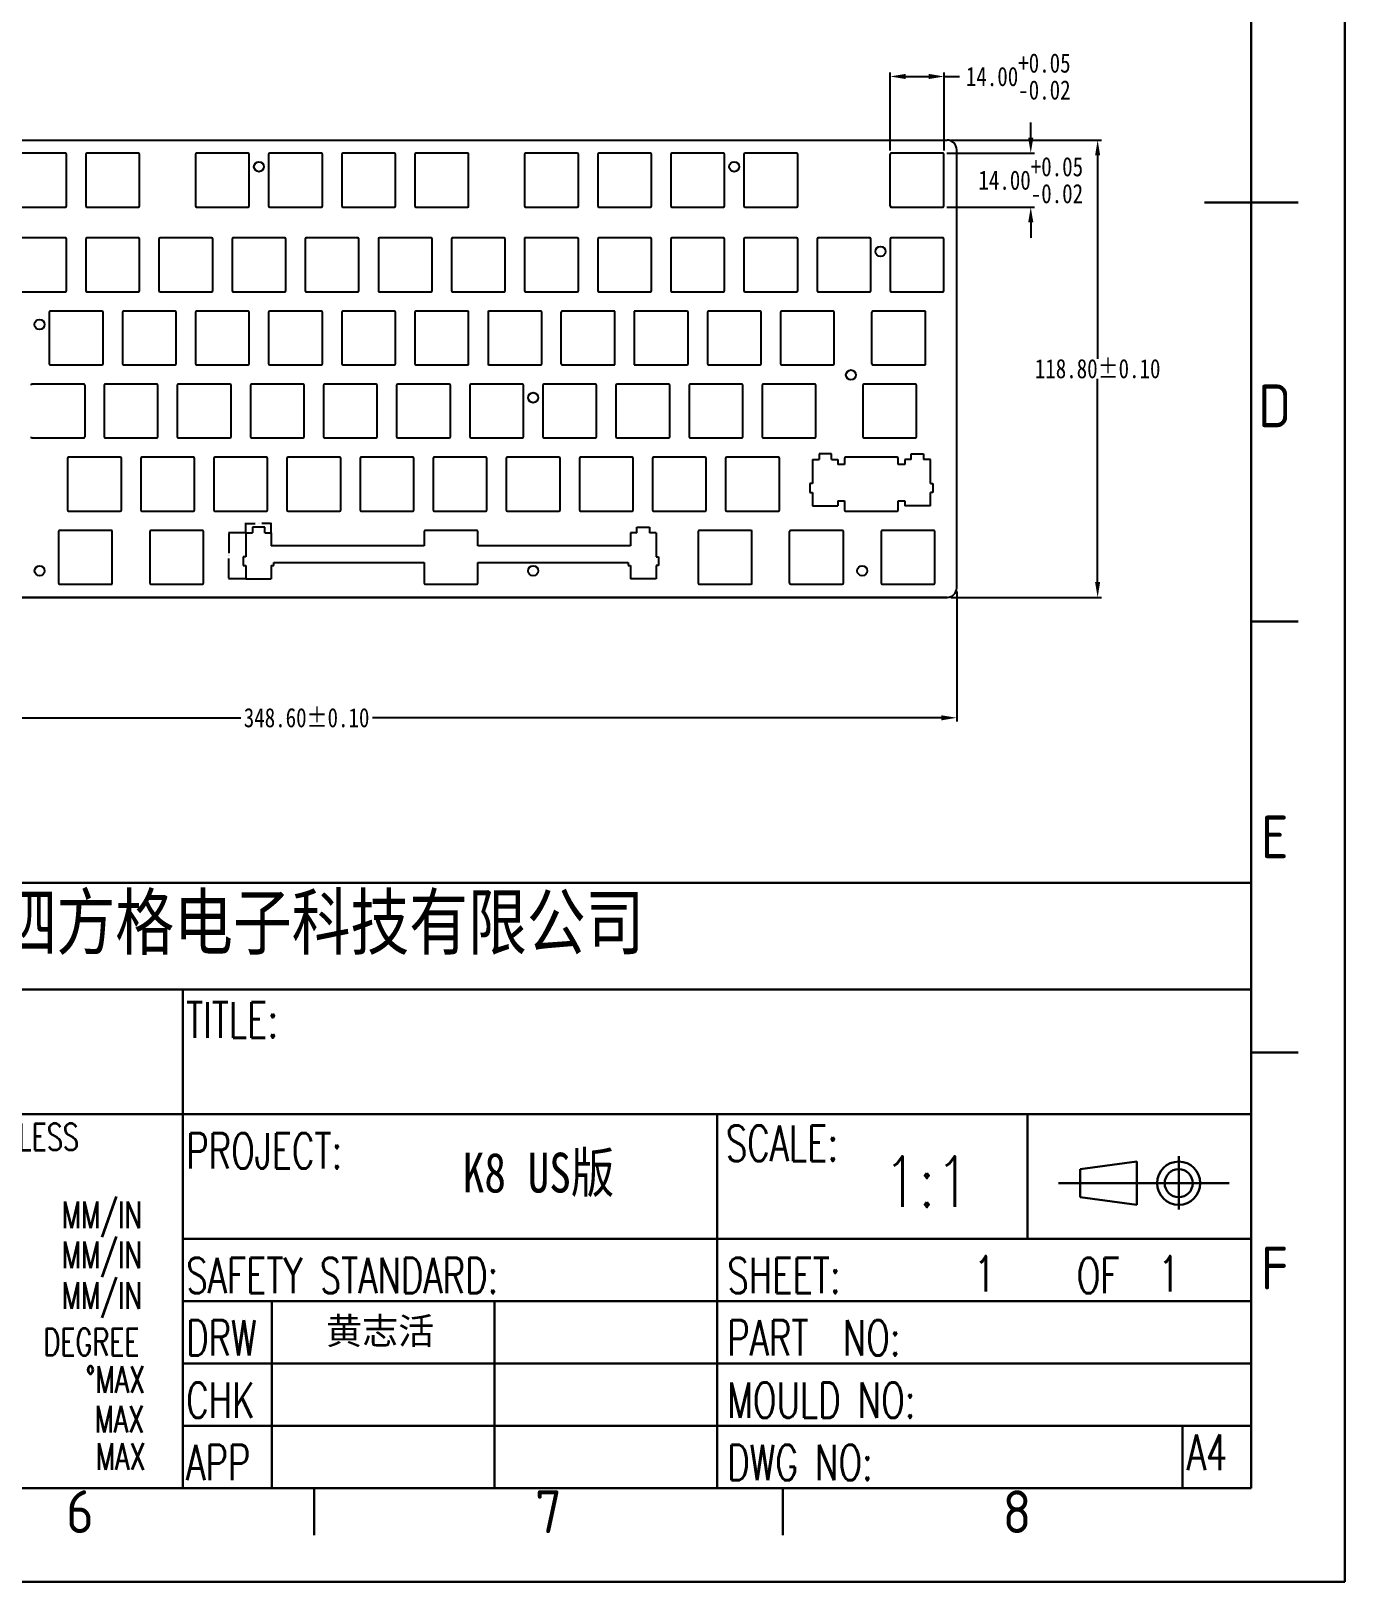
# Model space of a CAD drawing. Header units: millimetres. Extents: x 1786 to 2809, y 1192 to 1909.
# Drawn here: x 2467.4 to 2808.8, y 1192.3 to 1595.2 of the extents above; entities that cross this region are included whole.
import ezdxf
from ezdxf.enums import TextEntityAlignment as Align

# ---------------------------------------------------------------- set-up
doc = ezdxf.new("R2010")
doc.units = ezdxf.units.MM
doc.header["$LTSCALE"] = 32.67
doc.header["$PDMODE"] = 3
doc.header["$PDSIZE"] = 0.3125
doc.layers.get('0').update_dxf_attribs({"linetype": 'CONTINUOUS'})
doc.layers.get('Defpoints').update_dxf_attribs({"linetype": 'CONTINUOUS'})
doc.layers.add('00_4_2_DXF_CONTINUOUS_LINE', color=7, linetype='CONTINUOUS')
doc.layers.add('图层1', color=7, linetype='CONTINUOUS')
doc.layers.add('图框层', color=7, linetype='CONTINUOUS', lineweight=35)
doc.styles.add('ISO Proportional', font='isocp.shx')
doc.styles.add('ROMANS', font='romans.shx', dxfattribs={"bigfont": 'gbcbig.shx'})
doc.styles.get("Standard").update_dxf_attribs({"font": 'txt', "width": 0.8})
doc.dimstyles.get("Standard").update_dxf_attribs({"dimtxt": 0.15625, "dimasz": 0.1875, "dimexe": 0.125, "dimexo": 0.0625, "dimtad": 0, "dimtih": 1, "dimtoh": 1, "dimdsep": 46, "dimtxsty": 'Standard', "dimcen": 0.09, "dimazin": 2, "dimtp": 0.01, "dimtm": 0.01, "dimtfac": 1, "dimtofl": 0, "dimtmove": 0, "dimatfit": 3, "dimfxl": 1, "dimtolj": 1, "dimarcsym": 0})

# ---------------------------------------------------------------- blocks, each defined once
blk = doc.blocks.new('*D53')
at = {"layer": 'Defpoints', "color": 0, "transparency": 16777216}
for p in [(2704.62, 1583.4), (2690.62, 1563.18), (2704.62, 1563.18)]:
    blk.add_point(p, dxfattribs=at)
at = {"layer": '图层1', "color": 4, "lineweight": -2, "transparency": 16777216}
for p, q in [((2690.62, 1564.18), (2690.62, 1584.4)), ((2704.62, 1564.18), (2704.62, 1584.4)), ((2694.62, 1583.4), (2700.62, 1583.4)), ((2704.62, 1583.4), (2708.62, 1583.4))]:
    blk.add_line(p, q, dxfattribs=at)
at = {"layer": '图层1', "color": 4, "transparency": 16777216}
for points in [[(2694.62, 1584.07), (2694.62, 1582.73), (2690.62, 1583.4)], [(2700.62, 1584.07), (2700.62, 1582.73), (2704.62, 1583.4)]]:
    blk.add_solid(points, dxfattribs=at)
at = {"layer": '图层1', "color": 6, "transparency": 16777216, "insert": (2723.91, 1583.4), "char_height": 5, "attachment_point": 5}
blk.add_mtext('\\A1;14.00\\S+0.05^ -0.02;', dxfattribs=at)
blk = doc.blocks.new('*D54')
at = {"layer": 'Defpoints', "color": 0, "transparency": 16777216}
for p in [(2704.32, 1563.47), (2704.32, 1549.47), (2727.16, 1549.47)]:
    blk.add_point(p, dxfattribs=at)
at = {"layer": '图层1', "color": 4, "lineweight": -2, "transparency": 16777216}
for p, q in [((2727.16, 1567.47), (2727.16, 1571.47)), ((2705.32, 1563.47), (2728.16, 1563.47)), ((2705.32, 1549.47), (2728.16, 1549.47)), ((2727.16, 1545.47), (2727.16, 1541.47))]:
    blk.add_line(p, q, dxfattribs=at)
at = {"layer": '图层1', "color": 4, "transparency": 16777216}
for points in [[(2726.5, 1567.47), (2727.83, 1567.47), (2727.16, 1563.47)], [(2726.5, 1545.47), (2727.83, 1545.47), (2727.16, 1549.47)]]:
    blk.add_solid(points, dxfattribs=at)
at = {"layer": '图层1', "color": 6, "transparency": 16777216, "insert": (2727.16, 1556.47), "char_height": 5, "attachment_point": 5}
blk.add_mtext('\\A1;14.00\\S+0.05^ -0.02;', dxfattribs=at)
blk = doc.blocks.new('*D57')
at = {"layer": 'Defpoints', "color": 0, "transparency": 16777216}
for p in [(2359.31, 1451.76), (2707.91, 1450.56), (2707.91, 1416.78)]:
    blk.add_point(p, dxfattribs=at)
at = {"layer": '图层1', "color": 4, "lineweight": -2, "transparency": 16777216}
for p, q in [((2359.31, 1450.76), (2359.31, 1415.78)), ((2707.91, 1449.56), (2707.91, 1415.78)), ((2363.31, 1416.78), (2521.9, 1416.78)), ((2703.91, 1416.78), (2556.08, 1416.78))]:
    blk.add_line(p, q, dxfattribs=at)
at = {"layer": '图层1', "color": 4, "transparency": 16777216}
for points in [[(2363.31, 1417.44), (2363.31, 1416.11), (2359.31, 1416.78)], [(2703.91, 1417.44), (2703.91, 1416.11), (2707.91, 1416.78)]]:
    blk.add_solid(points, dxfattribs=at)
at = {"layer": '图层1', "color": 6, "transparency": 16777216, "insert": (2538.99, 1416.78), "char_height": 5, "attachment_point": 5}
blk.add_mtext('\\A1;348.60±0.10', dxfattribs=at)
blk = doc.blocks.new('*D58')
at = {"layer": 'Defpoints', "color": 0, "transparency": 16777216}
for p in [(2705.41, 1566.87), (2705.41, 1448.06), (2744.54, 1448.06)]:
    blk.add_point(p, dxfattribs=at)
at = {"layer": '图层1', "color": 4, "lineweight": -2, "transparency": 16777216}
for p, q in [((2706.41, 1566.87), (2745.54, 1566.87)), ((2744.54, 1562.87), (2744.54, 1510.05)), ((2744.54, 1452.06), (2744.54, 1504.87)), ((2706.41, 1448.06), (2745.54, 1448.06))]:
    blk.add_line(p, q, dxfattribs=at)
at = {"layer": '图层1', "color": 4, "transparency": 16777216}
for points in [[(2743.87, 1562.87), (2745.2, 1562.87), (2744.54, 1566.87)], [(2743.87, 1452.06), (2745.2, 1452.06), (2744.54, 1448.06)]]:
    blk.add_solid(points, dxfattribs=at)
at = {"layer": '图层1', "color": 6, "transparency": 16777216, "insert": (2744.54, 1507.46), "char_height": 5, "attachment_point": 5}
blk.add_mtext('\\A1;118.80±0.10', dxfattribs=at)
blk = doc.blocks.new('*D116')
at = {"color": 0, "lineweight": -2, "transparency": 16777216}
for p, q in [((2523.13, 1464.87), (2518.68, 1464.87)), ((2518.81, 1464.68), (2518.81, 1459.57)), ((2518.81, 1453.05), (2518.81, 1458.16)), ((2523.13, 1452.87), (2518.68, 1452.87))]:
    blk.add_line(p, q, dxfattribs=at)
at = {"color": 0, "transparency": 16777216}
for points in [[(2518.78, 1464.68), (2518.84, 1464.68), (2518.81, 1464.87)], [(2518.78, 1453.05), (2518.84, 1453.05), (2518.81, 1452.87)]]:
    blk.add_solid(points, dxfattribs=at)
at = {"layer": 'Defpoints', "color": 0, "transparency": 16777216}
for p in [(2523.19, 1464.87), (2518.81, 1452.87), (2523.19, 1452.87)]:
    blk.add_point(p, dxfattribs=at)
at = {"color": 0, "transparency": 16777216, "insert": (2518.81, 1458.87), "char_height": 0.1562, "attachment_point": 5}
blk.add_mtext('\\A1;12.0000', dxfattribs=at)
blk = doc.blocks.new('*D117')
at = {"color": 0, "lineweight": -2, "transparency": 16777216}
for p, q in [((2523.19, 1464.93), (2523.19, 1467.4)), ((2523.38, 1467.27), (2525.59, 1467.27)), ((2529.6, 1467.27), (2527.4, 1467.27)), ((2529.79, 1464.93), (2529.79, 1467.4))]:
    blk.add_line(p, q, dxfattribs=at)
at = {"color": 0, "transparency": 16777216}
for points in [[(2523.38, 1467.3), (2523.38, 1467.24), (2523.19, 1467.27)], [(2529.6, 1467.3), (2529.6, 1467.24), (2529.79, 1467.27)]]:
    blk.add_solid(points, dxfattribs=at)
at = {"layer": 'Defpoints', "color": 0, "transparency": 16777216}
for p in [(2523.19, 1467.27), (2523.19, 1464.87), (2529.79, 1464.87)]:
    blk.add_point(p, dxfattribs=at)
at = {"color": 0, "transparency": 16777216, "insert": (2526.49, 1467.27), "char_height": 0.156, "attachment_point": 5}
blk.add_mtext('\\A1;6.6000', dxfattribs=at)

msp = doc.modelspace()

# ---------------------------------------------------------------- linework, layer by layer
at = {"color": 7, "linetype": 'Continuous'}
for p, q in [((2361.81132, 1566.86508), (2705.41232, 1566.86508)), ((2704.32132, 1563.47008), (2690.91132, 1563.47008)), ((2707.91232, 1450.56473), (2707.91232, 1564.36508)), ((2476.32132, 1563.45508), (2462.91132, 1563.45508)), ((2476.60132, 1549.76508), (2476.60132, 1563.17508)), ((2481.63132, 1563.17508), (2481.63132, 1549.76508)), ((2495.32132, 1563.45508), (2481.91132, 1563.45508)), ((2495.60132, 1549.76508), (2495.60132, 1563.17508)), ((2510.13132, 1563.17508), (2510.13132, 1549.76508)), ((2523.82132, 1563.45508), (2510.41132, 1563.45508)), ((2524.10132, 1549.76508), (2524.10132, 1563.17508)), ((2529.13132, 1563.17508), (2529.13132, 1549.76508)), ((2542.82132, 1563.45508), (2529.41132, 1563.45508)), ((2543.10132, 1549.76508), (2543.10132, 1563.17508)), ((2548.13132, 1563.17508), (2548.13132, 1549.76508)), ((2561.82132, 1563.45508), (2548.41132, 1563.45508)), ((2562.10132, 1549.76508), (2562.10132, 1563.17508)), ((2567.13132, 1563.17508), (2567.13132, 1549.76508)), ((2580.82132, 1563.45508), (2567.41132, 1563.45508)), ((2581.10132, 1549.76508), (2581.10132, 1563.17508)), ((2595.63132, 1563.17508), (2595.63132, 1549.76508)), ((2609.32132, 1563.45508), (2595.91132, 1563.45508)), ((2609.60132, 1549.76508), (2609.60132, 1563.17508)), ((2614.63132, 1563.17508), (2614.63132, 1549.76508)), ((2628.32132, 1563.45508), (2614.91132, 1563.45508)), ((2628.60132, 1549.76508), (2628.60132, 1563.17508)), ((2633.63132, 1563.17508), (2633.63132, 1549.76508)), ((2647.32132, 1563.45508), (2633.91132, 1563.45508)), ((2647.60132, 1549.76508), (2647.60132, 1563.17508)), ((2652.63132, 1563.17508), (2652.63132, 1549.76508)), ((2666.32132, 1563.45508), (2652.91132, 1563.45508)), ((2666.60132, 1549.76508), (2666.60132, 1563.17508)), ((2690.61632, 1549.76508), (2690.61632, 1563.17508)), ((2690.63132, 1549.76508), (2690.63132, 1563.17508)), ((2704.32132, 1563.45508), (2690.91132, 1563.45508)), ((2704.60132, 1549.76508), (2704.60132, 1563.17508)), ((2704.61632, 1549.76508), (2704.61632, 1563.17508)), ((2462.91132, 1549.48508), (2476.32132, 1549.48508)), ((2481.91132, 1549.48508), (2495.32132, 1549.48508)), ((2510.41132, 1549.48508), (2523.82132, 1549.48508)), ((2529.41132, 1549.48508), (2542.82132, 1549.48508)), ((2548.41132, 1549.48508), (2561.82132, 1549.48508)), ((2567.41132, 1549.48508), (2580.82132, 1549.48508)), ((2595.91132, 1549.48508), (2609.32132, 1549.48508)), ((2614.91132, 1549.48508), (2628.32132, 1549.48508)), ((2633.91132, 1549.48508), (2647.32132, 1549.48508)), ((2652.91132, 1549.48508), (2666.32132, 1549.48508)), ((2690.91132, 1549.48508), (2704.32132, 1549.48508)), ((2690.91132, 1549.47008), (2704.32132, 1549.47008)), ((2476.32132, 1541.45173), (2462.91132, 1541.45173)), ((2476.60132, 1527.76173), (2476.60132, 1541.17173)), ((2481.63132, 1541.17173), (2481.63132, 1527.76173)), ((2495.32132, 1541.45173), (2481.91132, 1541.45173)), ((2495.60132, 1527.76173), (2495.60132, 1541.17173)), ((2500.63132, 1541.17173), (2500.63132, 1527.76173)), ((2514.32132, 1541.45173), (2500.91132, 1541.45173)), ((2514.60132, 1527.76173), (2514.60132, 1541.17173)), ((2519.63132, 1541.17173), (2519.63132, 1527.76173)), ((2533.32132, 1541.45173), (2519.91132, 1541.45173)), ((2533.60132, 1527.76173), (2533.60132, 1541.17173)), ((2538.63132, 1541.17173), (2538.63132, 1527.76173)), ((2552.32132, 1541.45173), (2538.91132, 1541.45173)), ((2552.60132, 1527.76173), (2552.60132, 1541.17173)), ((2557.63132, 1541.17173), (2557.63132, 1527.76173)), ((2571.32132, 1541.45173), (2557.91132, 1541.45173)), ((2571.60132, 1527.76173), (2571.60132, 1541.17173)), ((2576.63132, 1541.17173), (2576.63132, 1527.76173)), ((2590.32132, 1541.45173), (2576.91132, 1541.45173)), ((2590.60132, 1527.76173), (2590.60132, 1541.17173)), ((2609.32132, 1541.45173), (2595.63132, 1541.45173)), ((2595.63132, 1541.45173), (2595.63132, 1527.76173)), ((2609.60132, 1527.76173), (2609.60132, 1541.17173)), ((2614.63132, 1541.17173), (2614.63132, 1527.76173)), ((2628.32132, 1541.45173), (2614.91132, 1541.45173)), ((2628.60132, 1527.76173), (2628.60132, 1541.17173)), ((2633.63132, 1541.17173), (2633.63132, 1527.76173)), ((2647.32132, 1541.45173), (2633.91132, 1541.45173)), ((2647.60132, 1527.76173), (2647.60132, 1541.17173)), ((2652.63132, 1541.17173), (2652.63132, 1527.76173)), ((2666.32132, 1541.45173), (2652.91132, 1541.45173)), ((2666.60132, 1527.76173), (2666.60132, 1541.17173)), ((2671.63132, 1541.17173), (2671.63132, 1527.76173)), ((2685.32132, 1541.45173), (2671.91132, 1541.45173)), ((2685.60132, 1527.76173), (2685.60132, 1541.17173)), ((2690.63132, 1541.17173), (2690.63132, 1527.76173)), ((2704.32132, 1541.45173), (2690.91132, 1541.45173)), ((2704.60132, 1527.76173), (2704.60132, 1541.17173)), ((2462.91132, 1527.48173), (2476.32132, 1527.48173)), ((2481.91132, 1527.48173), (2495.32132, 1527.48173)), ((2500.91132, 1527.48173), (2514.32132, 1527.48173)), ((2519.91132, 1527.48173), (2533.32132, 1527.48173)), ((2538.91132, 1527.48173), (2552.32132, 1527.48173)), ((2557.91132, 1527.48173), (2571.32132, 1527.48173)), ((2576.91132, 1527.48173), (2590.32132, 1527.48173)), ((2595.91132, 1527.48173), (2609.32132, 1527.48173)), ((2614.91132, 1527.48173), (2628.32132, 1527.48173)), ((2633.91132, 1527.48173), (2647.32132, 1527.48173)), ((2652.91132, 1527.48173), (2666.32132, 1527.48173)), ((2671.91132, 1527.48173), (2685.32132, 1527.48173)), ((2690.91132, 1527.48173), (2704.32132, 1527.48173)), ((2472.13132, 1522.17173), (2472.13132, 1508.76173)), ((2485.82132, 1522.45173), (2472.41132, 1522.45173)), ((2486.10132, 1508.76173), (2486.10132, 1522.17173)), ((2491.13132, 1522.17173), (2491.13132, 1508.76173)), ((2504.82132, 1522.45173), (2491.41132, 1522.45173)), ((2505.10132, 1508.76173), (2505.10132, 1522.17173)), ((2510.13132, 1522.17173), (2510.13132, 1508.76173)), ((2523.82132, 1522.45173), (2510.41132, 1522.45173)), ((2524.10132, 1508.76173), (2524.10132, 1522.17173)), ((2529.13132, 1522.17173), (2529.13132, 1508.76173)), ((2542.82132, 1522.45173), (2529.41132, 1522.45173)), ((2543.10132, 1508.76173), (2543.10132, 1522.17173)), ((2548.13132, 1522.17173), (2548.13132, 1508.76173)), ((2561.82132, 1522.45173), (2548.41132, 1522.45173)), ((2562.10132, 1508.76173), (2562.10132, 1522.17173)), ((2567.13132, 1522.17173), (2567.13132, 1508.76173)), ((2580.82132, 1522.45173), (2567.41132, 1522.45173)), ((2581.10132, 1508.76173), (2581.10132, 1522.17173)), ((2586.13132, 1522.17173), (2586.13132, 1508.76173)), ((2599.82132, 1522.45173), (2586.41132, 1522.45173)), ((2600.10132, 1508.76173), (2600.10132, 1522.17173)), ((2605.13132, 1508.76173), (2605.13132, 1522.17173)), ((2619.10132, 1522.45173), (2605.41132, 1522.45173)), ((2619.10132, 1508.48173), (2619.10132, 1522.45173)), ((2637.82132, 1522.45173), (2624.13132, 1522.45173)), ((2624.13132, 1522.45173), (2624.13132, 1508.48173)), ((2638.10132, 1508.76173), (2638.10132, 1522.17173)), ((2643.13132, 1522.17173), (2643.13132, 1508.76173)), ((2656.82132, 1522.45173), (2643.41132, 1522.45173)), ((2657.10132, 1508.76173), (2657.10132, 1522.17173)), ((2662.13132, 1522.17173), (2662.13132, 1508.76173)), ((2675.82132, 1522.45173), (2662.41132, 1522.45173)), ((2676.10132, 1508.76173), (2676.10132, 1522.17173)), ((2685.88132, 1508.76173), (2685.88132, 1522.17173)), ((2699.57132, 1522.45173), (2686.16132, 1522.45173)), ((2699.85132, 1508.76173), (2699.85132, 1522.17173)), ((2472.41132, 1508.48173), (2485.82132, 1508.48173)), ((2491.41132, 1508.48173), (2504.82132, 1508.48173)), ((2510.41132, 1508.48173), (2523.82132, 1508.48173)), ((2529.41132, 1508.48173), (2542.82132, 1508.48173)), ((2548.41132, 1508.48173), (2561.82132, 1508.48173)), ((2567.41132, 1508.48173), (2580.82132, 1508.48173)), ((2586.41132, 1508.48173), (2599.82132, 1508.48173)), ((2605.41132, 1508.48173), (2619.10132, 1508.48173)), ((2624.13132, 1508.48173), (2637.82132, 1508.48173)), ((2643.41132, 1508.48173), (2656.82132, 1508.48173)), ((2662.41132, 1508.48173), (2675.82132, 1508.48173)), ((2686.16132, 1508.48173), (2699.57132, 1508.48173)), ((2481.07132, 1503.45173), (2467.66132, 1503.45173)), ((2481.35132, 1503.17173), (2481.35132, 1489.76173)), ((2486.38132, 1503.17173), (2486.38132, 1489.76173)), ((2500.07132, 1503.45173), (2486.66132, 1503.45173)), ((2500.35132, 1489.76173), (2500.35132, 1503.17173)), ((2505.38132, 1503.17173), (2505.38132, 1489.76173)), ((2519.07132, 1503.45173), (2505.66132, 1503.45173)), ((2519.35132, 1489.76173), (2519.35132, 1503.17173)), ((2524.38132, 1503.17173), (2524.38132, 1489.76173)), ((2538.07132, 1503.45173), (2524.66132, 1503.45173)), ((2538.35132, 1489.76173), (2538.35132, 1503.17173)), ((2543.38132, 1503.17173), (2543.38132, 1489.76173)), ((2557.07132, 1503.45173), (2543.66132, 1503.45173)), ((2557.35132, 1489.76173), (2557.35132, 1503.17173)), ((2562.38132, 1503.17173), (2562.38132, 1489.76173)), ((2576.07132, 1503.45173), (2562.66132, 1503.45173)), ((2576.35132, 1489.76173), (2576.35132, 1503.17173)), ((2581.38132, 1503.17173), (2581.38132, 1489.76173)), ((2595.07132, 1503.45173), (2581.66132, 1503.45173)), ((2595.35132, 1489.76173), (2595.35132, 1503.17173)), ((2600.38132, 1503.17173), (2600.38132, 1489.76173)), ((2614.07132, 1503.45173), (2600.66132, 1503.45173)), ((2614.35132, 1489.76173), (2614.35132, 1503.17173)), ((2619.38132, 1503.17173), (2619.38132, 1489.76173)), ((2633.07132, 1503.45173), (2619.66132, 1503.45173)), ((2633.35132, 1489.76173), (2633.35132, 1503.17173)), ((2638.38132, 1503.17173), (2638.38132, 1489.76173)), ((2652.07132, 1503.45173), (2638.66132, 1503.45173)), ((2652.35132, 1489.76173), (2652.35132, 1503.17173)), ((2657.38132, 1503.17173), (2657.38132, 1489.76173)), ((2671.07132, 1503.45173), (2657.66132, 1503.45173)), ((2671.35132, 1489.76173), (2671.35132, 1503.17173)), ((2683.50632, 1503.17173), (2683.50632, 1489.76173)), ((2697.19632, 1503.45173), (2683.78632, 1503.45173)), ((2697.47632, 1489.76173), (2697.47632, 1503.17173)), ((2467.66132, 1489.48173), (2481.07132, 1489.48173)), ((2486.66132, 1489.48173), (2500.07132, 1489.48173)), ((2505.66132, 1489.48173), (2519.07132, 1489.48173)), ((2524.66132, 1489.48173), (2538.07132, 1489.48173)), ((2543.66132, 1489.48173), (2557.07132, 1489.48173)), ((2562.66132, 1489.48173), (2576.07132, 1489.48173)), ((2581.66132, 1489.48173), (2595.07132, 1489.48173)), ((2600.66132, 1489.48173), (2614.07132, 1489.48173)), ((2619.66132, 1489.48173), (2633.07132, 1489.48173)), ((2638.66132, 1489.48173), (2652.07132, 1489.48173)), ((2657.66132, 1489.48173), (2671.07132, 1489.48173)), ((2683.78632, 1489.48173), (2697.19632, 1489.48173)), ((2476.88132, 1484.17173), (2476.88132, 1470.76173)), ((2490.57132, 1484.45173), (2477.16132, 1484.45173)), ((2490.85132, 1470.76173), (2490.85132, 1484.17173)), ((2495.88132, 1484.17173), (2495.88132, 1470.76173)), ((2509.57132, 1484.45173), (2496.16132, 1484.45173)), ((2509.85132, 1470.76173), (2509.85132, 1484.17173)), ((2514.88132, 1484.17173), (2514.88132, 1470.76173)), ((2528.57132, 1484.45173), (2515.16132, 1484.45173)), ((2528.85132, 1470.76173), (2528.85132, 1484.17173)), ((2533.88132, 1484.17173), (2533.88132, 1470.76173)), ((2547.57132, 1484.45173), (2534.16132, 1484.45173)), ((2547.85132, 1470.76173), (2547.85132, 1484.17173)), ((2552.88132, 1484.17173), (2552.88132, 1470.76173)), ((2566.57132, 1484.45173), (2553.16132, 1484.45173)), ((2566.85132, 1470.76173), (2566.85132, 1484.17173)), ((2571.88132, 1484.17173), (2571.88132, 1470.76173)), ((2585.57132, 1484.45173), (2572.16132, 1484.45173)), ((2585.85132, 1470.76173), (2585.85132, 1484.17173)), ((2590.88132, 1484.17173), (2590.88132, 1470.76173)), ((2604.57132, 1484.45173), (2591.16132, 1484.45173)), ((2604.85132, 1470.76173), (2604.85132, 1484.17173)), ((2609.88132, 1484.17173), (2609.88132, 1470.76173)), ((2623.57132, 1484.45173), (2610.16132, 1484.45173)), ((2623.85132, 1470.76173), (2623.85132, 1484.17173)), ((2628.88132, 1484.17173), (2628.88132, 1470.76173)), ((2642.57132, 1484.45173), (2629.16132, 1484.45173)), ((2642.85132, 1470.76173), (2642.85132, 1484.17173)), ((2647.88132, 1484.17173), (2647.88132, 1470.76173)), ((2661.57132, 1484.45173), (2648.16132, 1484.45173)), ((2661.85132, 1470.76173), (2661.85132, 1484.17173)), ((2672.16132, 1485.31673), (2672.16132, 1483.91673)), ((2675.41132, 1485.31673), (2672.16132, 1485.31673)), ((2675.41132, 1483.91673), (2675.41132, 1485.31673)), ((2678.75632, 1484.17173), (2678.75632, 1482.56673)), ((2692.44632, 1484.45173), (2679.03632, 1484.45173)), ((2692.44632, 1484.45173), (2679.03632, 1484.45173)), ((2692.72632, 1482.56673), (2692.72632, 1484.17173)), ((2696.07132, 1483.91673), (2696.07132, 1485.31673)), ((2696.07132, 1485.31673), (2699.32132, 1485.31673)), ((2699.32132, 1485.31673), (2699.32132, 1483.91673)), ((2678.75632, 1482.56673), (2677.06632, 1482.56673)), ((2694.41632, 1482.56673), (2692.72632, 1482.56673)), ((2669.78632, 1477.61673), (2669.78632, 1475.31673)), ((2670.41632, 1477.61673), (2669.78632, 1477.61673)), ((2669.78632, 1475.31673), (2670.41632, 1475.31673)), ((2701.06632, 1477.61673), (2701.69632, 1477.61673)), ((2701.69632, 1475.31673), (2701.06632, 1475.31673)), ((2701.69632, 1477.61673), (2701.69632, 1475.31673)), ((2677.06632, 1473.16673), (2678.75632, 1473.16673)), ((2678.75632, 1473.16673), (2678.75632, 1470.76173)), ((2692.72632, 1473.16673), (2694.41632, 1473.16673)), ((2692.72632, 1470.76173), (2692.72632, 1473.16673)), ((2477.16132, 1470.48173), (2490.57132, 1470.48173)), ((2496.16132, 1470.48173), (2509.57132, 1470.48173)), ((2515.16132, 1470.48173), (2528.57132, 1470.48173)), ((2534.16132, 1470.48173), (2547.57132, 1470.48173)), ((2553.16132, 1470.48173), (2566.57132, 1470.48173)), ((2572.16132, 1470.48173), (2585.57132, 1470.48173)), ((2591.16132, 1470.48173), (2604.57132, 1470.48173)), ((2610.16132, 1470.48173), (2623.57132, 1470.48173)), ((2629.16132, 1470.48173), (2642.57132, 1470.48173)), ((2648.16132, 1470.48173), (2661.57132, 1470.48173)), ((2679.03632, 1470.48173), (2692.44632, 1470.48173)), ((2679.03632, 1470.48173), (2692.44632, 1470.48173)), ((2474.50632, 1465.17173), (2474.50632, 1451.76173)), ((2488.47632, 1465.45173), (2474.78632, 1465.45173)), ((2488.47632, 1451.48173), (2488.47632, 1465.45173)), ((2498.25632, 1465.17173), (2498.25632, 1451.76173)), ((2511.94632, 1465.45173), (2498.53632, 1465.45173)), ((2512.22632, 1451.76173), (2512.22632, 1465.17173)), ((2524.91132, 1466.31673), (2524.91132, 1464.86673)), ((2528.16132, 1466.31673), (2524.91132, 1466.31673)), ((2528.16132, 1464.86673), (2528.16132, 1466.31673)), ((2569.50632, 1465.17173), (2569.50632, 1461.41673)), ((2583.19632, 1465.45173), (2569.78632, 1465.45173)), ((2583.47632, 1461.41673), (2583.47632, 1465.17173)), ((2624.82132, 1464.86673), (2624.82132, 1466.31673)), ((2624.82132, 1466.31673), (2628.07132, 1466.31673)), ((2628.07132, 1466.31673), (2628.07132, 1464.86673)), ((2640.75632, 1465.17173), (2640.75632, 1451.76173)), ((2654.44632, 1465.45173), (2641.03632, 1465.45173)), ((2654.72632, 1451.76173), (2654.72632, 1465.17173)), ((2664.50632, 1451.76173), (2664.50632, 1465.17173)), ((2678.19632, 1465.45173), (2664.78632, 1465.45173)), ((2678.47632, 1451.76173), (2678.47632, 1465.17173)), ((2688.25632, 1465.17173), (2688.25632, 1451.76173)), ((2701.94632, 1465.45173), (2688.53632, 1465.45173)), ((2702.22632, 1451.76173), (2702.22632, 1465.17173)), ((2569.50632, 1461.41673), (2529.79132, 1461.41673)), ((2623.19132, 1461.41673), (2583.47632, 1461.41673)), ((2522.53632, 1458.61673), (2522.53632, 1456.31673)), ((2523.16632, 1458.61673), (2522.53632, 1458.61673)), ((2522.53632, 1456.31673), (2523.16632, 1456.31673)), ((2529.79132, 1456.31673), (2530.44132, 1456.31673)), ((2530.44132, 1457.11673), (2569.50632, 1457.11673)), ((2530.44132, 1456.31673), (2530.44132, 1457.11673)), ((2569.50632, 1457.11673), (2569.50632, 1451.76173)), ((2583.47632, 1457.11672), (2622.54132, 1457.11672)), ((2583.47632, 1451.76173), (2583.47632, 1457.11672)), ((2622.54132, 1457.11673), (2622.54132, 1456.31673)), ((2622.54132, 1456.31673), (2623.19132, 1456.31673)), ((2629.79132, 1458.61673), (2630.44632, 1458.61673)), ((2630.44632, 1456.31673), (2629.79132, 1456.31673)), ((2630.44632, 1458.61673), (2630.44632, 1456.31673)), ((2474.78632, 1451.48173), (2488.47632, 1451.48173)), ((2498.53632, 1451.48173), (2511.94632, 1451.48173)), ((2569.78632, 1451.48173), (2583.19632, 1451.48173)), ((2641.03632, 1451.48173), (2654.44632, 1451.48173)), ((2664.78632, 1451.48173), (2678.19632, 1451.48173)), ((2688.53632, 1451.48173), (2701.94632, 1451.48173)), ((2705.41232, 1448.06473), (2361.81132, 1448.06473))]:
    msp.add_line(p, q, dxfattribs=at)
for centre in [(2526.61632, 1559.95508), (2650.11632, 1559.95508), (2688.11632, 1537.95173), (2469.60132, 1518.95173), (2680.44132, 1505.85173), (2597.86632, 1499.95173), (2469.61632, 1454.98173), (2597.86632, 1454.98173), (2683.36632, 1454.98173)]:
    msp.add_circle(centre, 1.3, dxfattribs=at)
for centre, radius, start, end in [((2705.41232, 1564.36508), 2.5, 0, 90), ((2476.32132, 1563.17508), 0.28, 0, 90), ((2481.91132, 1563.17508), 0.28, 90, 180), ((2495.32132, 1563.17508), 0.28, 0, 90), ((2510.41132, 1563.17508), 0.28, 90, 180), ((2523.82132, 1563.17508), 0.28, 0, 90), ((2529.41132, 1563.17508), 0.28, 90, 180), ((2542.82132, 1563.17508), 0.28, 0, 90), ((2548.41132, 1563.17508), 0.28, 90, 180), ((2561.82132, 1563.17508), 0.28, 0, 90), ((2567.41132, 1563.17508), 0.28, 90, 180), ((2580.82132, 1563.17508), 0.28, 0, 90), ((2595.91132, 1563.17508), 0.28, 90, 180), ((2609.32132, 1563.17508), 0.28, 0, 90), ((2614.91132, 1563.17508), 0.28, 90, 180), ((2628.32132, 1563.17508), 0.28, 0, 90), ((2633.91132, 1563.17508), 0.28, 90, 180), ((2647.32132, 1563.17508), 0.28, 0, 90), ((2652.91132, 1563.17508), 0.28, 90, 180), ((2666.32132, 1563.17508), 0.28, 0, 90), ((2690.91132, 1563.17508), 0.28, 90, 180), ((2704.32132, 1563.17508), 0.28, 0, 90), ((2476.32132, 1549.76508), 0.28, 270, 0), ((2481.91132, 1549.76508), 0.28, 180, 270), ((2495.32132, 1549.76508), 0.28, 270, 0), ((2510.41132, 1549.76508), 0.28, 180, 270), ((2523.82132, 1549.76508), 0.28, 270, 0), ((2529.41132, 1549.76508), 0.28, 180, 270), ((2542.82132, 1549.76508), 0.28, 270, 0), ((2548.41132, 1549.76508), 0.28, 180, 270), ((2561.82132, 1549.76508), 0.28, 270, 0), ((2567.41132, 1549.76508), 0.28, 180, 270), ((2580.82132, 1549.76508), 0.28, 270, 0), ((2595.91132, 1549.76508), 0.28, 180, 270), ((2609.32132, 1549.76508), 0.28, 270, 0), ((2614.91132, 1549.76508), 0.28, 180, 270), ((2628.32132, 1549.76508), 0.28, 270, 0), ((2633.91132, 1549.76508), 0.28, 180, 270), ((2647.32132, 1549.76508), 0.28, 270, 0), ((2652.91132, 1549.76508), 0.28, 180, 270), ((2666.32132, 1549.76508), 0.28, 270, 0), ((2690.91132, 1549.76508), 0.28, 180, 270), ((2704.32132, 1549.76508), 0.28, 270, 0), ((2476.32132, 1541.17173), 0.28, 0, 90), ((2481.91132, 1541.17173), 0.28, 90, 180), ((2495.32132, 1541.17173), 0.28, 0, 90), ((2500.91132, 1541.17173), 0.28, 90, 180), ((2514.32132, 1541.17173), 0.28, 0, 90), ((2519.91132, 1541.17173), 0.28, 90, 180), ((2533.32132, 1541.17173), 0.28, 0, 90), ((2538.91132, 1541.17173), 0.28, 90, 180), ((2552.32132, 1541.17173), 0.28, 0, 90), ((2557.91132, 1541.17173), 0.28, 90, 180), ((2571.32132, 1541.17173), 0.28, 0, 90), ((2576.91132, 1541.17173), 0.28, 90, 180), ((2590.32132, 1541.17173), 0.28, 0, 90), ((2609.32132, 1541.17173), 0.28, 0, 90), ((2614.91132, 1541.17173), 0.28, 90, 180), ((2628.32132, 1541.17173), 0.28, 0, 90), ((2633.91132, 1541.17173), 0.28, 90, 180), ((2647.32132, 1541.17173), 0.28, 0, 90), ((2652.91132, 1541.17173), 0.28, 90, 180), ((2666.32132, 1541.17173), 0.28, 0, 90), ((2671.91132, 1541.17173), 0.28, 90, 180), ((2685.32132, 1541.17173), 0.28, 0, 90), ((2690.91132, 1541.17173), 0.28, 90, 180), ((2704.32132, 1541.17173), 0.28, 0, 90), ((2476.32132, 1527.76173), 0.28, 270, 0), ((2481.91132, 1527.76173), 0.28, 180, 270), ((2495.32132, 1527.76173), 0.28, 270, 0), ((2500.91132, 1527.76173), 0.28, 180, 270), ((2514.32132, 1527.76173), 0.28, 270, 0), ((2519.91132, 1527.76173), 0.28, 180, 270), ((2533.32132, 1527.76173), 0.28, 270, 0), ((2538.91132, 1527.76173), 0.28, 180, 270), ((2552.32132, 1527.76173), 0.28, 270, 0), ((2557.91132, 1527.76173), 0.28, 180, 270), ((2571.32132, 1527.76173), 0.28, 270, 0), ((2576.91132, 1527.76173), 0.28, 180, 270), ((2590.32132, 1527.76173), 0.28, 270, 0), ((2595.91132, 1527.76173), 0.28, 180, 270), ((2609.32132, 1527.76173), 0.28, 270, 0), ((2614.91132, 1527.76173), 0.28, 180, 270), ((2628.32132, 1527.76173), 0.28, 270, 0), ((2633.91132, 1527.76173), 0.28, 180, 270), ((2647.32132, 1527.76173), 0.28, 270, 0), ((2652.91132, 1527.76173), 0.28, 180, 270), ((2666.32132, 1527.76173), 0.28, 270, 0), ((2671.91132, 1527.76173), 0.28, 180, 270), ((2685.32132, 1527.76173), 0.28, 270, 0), ((2690.91132, 1527.76173), 0.28, 180, 270), ((2704.32132, 1527.76173), 0.28, 270, 0), ((2472.41132, 1522.17173), 0.28, 90, 180), ((2485.82132, 1522.17173), 0.28, 0, 90), ((2491.41132, 1522.17173), 0.28, 90, 180), ((2504.82132, 1522.17173), 0.28, 0, 90), ((2510.41132, 1522.17173), 0.28, 90, 180), ((2523.82132, 1522.17173), 0.28, 0, 90), ((2529.41132, 1522.17173), 0.28, 90, 180), ((2542.82132, 1522.17173), 0.28, 0, 90), ((2548.41132, 1522.17173), 0.28, 90, 180), ((2561.82132, 1522.17173), 0.28, 0, 90), ((2567.41132, 1522.17173), 0.28, 90, 180), ((2580.82132, 1522.17173), 0.28, 0, 90), ((2586.41132, 1522.17173), 0.28, 90, 180), ((2599.82132, 1522.17173), 0.28, 0, 90), ((2605.41132, 1522.17173), 0.28, 90, 180), ((2637.82132, 1522.17173), 0.28, 0, 90), ((2643.41132, 1522.17173), 0.28, 90, 180), ((2656.82132, 1522.17173), 0.28, 0, 90), ((2662.41132, 1522.17173), 0.28, 90, 180), ((2675.82132, 1522.17173), 0.28, 0, 90), ((2686.16132, 1522.17173), 0.28, 90, 180), ((2699.57132, 1522.17173), 0.28, 0, 90), ((2472.41132, 1508.76173), 0.28, 180, 270), ((2485.82132, 1508.76173), 0.28, 270, 0), ((2491.41132, 1508.76173), 0.28, 180, 270), ((2504.82132, 1508.76173), 0.28, 270, 0), ((2510.41132, 1508.76173), 0.28, 180, 270), ((2523.82132, 1508.76173), 0.28, 270, 0), ((2529.41132, 1508.76173), 0.28, 180, 270), ((2542.82132, 1508.76173), 0.28, 270, 0), ((2548.41132, 1508.76173), 0.28, 180, 270), ((2561.82132, 1508.76173), 0.28, 270, 0), ((2567.41132, 1508.76173), 0.28, 180, 270), ((2580.82132, 1508.76173), 0.28, 270, 0), ((2586.41132, 1508.76173), 0.28, 180, 270), ((2599.82132, 1508.76173), 0.28, 270, 0), ((2605.41132, 1508.76173), 0.28, 180, 270), ((2637.82132, 1508.76173), 0.28, 270, 0), ((2643.41132, 1508.76173), 0.28, 180, 270), ((2656.82132, 1508.76173), 0.28, 270, 0), ((2662.41132, 1508.76173), 0.28, 180, 270), ((2675.82132, 1508.76173), 0.28, 270, 0), ((2686.16132, 1508.76173), 0.28, 180, 270), ((2699.57132, 1508.76173), 0.28, 270, 0), ((2467.66132, 1503.17173), 0.28, 90, 180), ((2481.07132, 1503.17173), 0.28, 0, 90), ((2486.66132, 1503.17173), 0.28, 90, 180), ((2500.07132, 1503.17173), 0.28, 0, 90), ((2505.66132, 1503.17173), 0.28, 90, 180), ((2519.07132, 1503.17173), 0.28, 0, 90), ((2524.66132, 1503.17173), 0.28, 90, 180), ((2538.07132, 1503.17173), 0.28, 0, 90), ((2543.66132, 1503.17173), 0.28, 90, 180), ((2557.07132, 1503.17173), 0.28, 0, 90), ((2562.66132, 1503.17173), 0.28, 90, 180), ((2576.07132, 1503.17173), 0.28, 0, 90), ((2581.66132, 1503.17173), 0.28, 90, 180), ((2595.07132, 1503.17173), 0.28, 0, 90), ((2600.66132, 1503.17173), 0.28, 90, 180), ((2614.07132, 1503.17173), 0.28, 0, 90), ((2619.66132, 1503.17173), 0.28, 90, 180), ((2633.07132, 1503.17173), 0.28, 0, 90), ((2638.66132, 1503.17173), 0.28, 90, 180), ((2652.07132, 1503.17173), 0.28, 0, 90), ((2657.66132, 1503.17173), 0.28, 90, 180), ((2671.07132, 1503.17173), 0.28, 0, 90), ((2683.78632, 1503.17173), 0.28, 90, 180), ((2697.19632, 1503.17173), 0.28, 0, 90), ((2467.66132, 1489.76173), 0.28, 180, 270), ((2481.07132, 1489.76173), 0.28, 270, 0), ((2486.66132, 1489.76173), 0.28, 180, 270), ((2500.07132, 1489.76173), 0.28, 270, 0), ((2505.66132, 1489.76173), 0.28, 180, 270), ((2519.07132, 1489.76173), 0.28, 270, 0), ((2524.66132, 1489.76173), 0.28, 180, 270), ((2538.07132, 1489.76173), 0.28, 270, 0), ((2543.66132, 1489.76173), 0.28, 180, 270), ((2557.07132, 1489.76173), 0.28, 270, 0), ((2562.66132, 1489.76173), 0.28, 180, 270), ((2576.07132, 1489.76173), 0.28, 270, 0), ((2581.66132, 1489.76173), 0.28, 180, 270), ((2595.07132, 1489.76173), 0.28, 270, 0), ((2600.66132, 1489.76173), 0.28, 180, 270), ((2614.07132, 1489.76173), 0.28, 270, 0), ((2619.66132, 1489.76173), 0.28, 180, 270), ((2633.07132, 1489.76173), 0.28, 270, 0), ((2638.66132, 1489.76173), 0.28, 180, 270), ((2652.07132, 1489.76173), 0.28, 270, 0), ((2657.66132, 1489.76173), 0.28, 180, 270), ((2671.07132, 1489.76173), 0.28, 270, 0), ((2683.78632, 1489.76173), 0.28, 180, 270), ((2697.19632, 1489.76173), 0.28, 270, 0), ((2477.16132, 1484.17173), 0.28, 90, 180), ((2490.57132, 1484.17173), 0.28, 0, 90), ((2496.16132, 1484.17173), 0.28, 90, 180), ((2509.57132, 1484.17173), 0.28, 0, 90), ((2515.16132, 1484.17173), 0.28, 90, 180), ((2528.57132, 1484.17173), 0.28, 0, 90), ((2534.16132, 1484.17173), 0.28, 90, 180), ((2547.57132, 1484.17173), 0.28, 0, 90), ((2553.16132, 1484.17173), 0.28, 90, 180), ((2566.57132, 1484.17173), 0.28, 0, 90), ((2572.16132, 1484.17173), 0.28, 90, 180), ((2585.57132, 1484.17173), 0.28, 0, 90), ((2591.16132, 1484.17173), 0.28, 90, 180), ((2604.57132, 1484.17173), 0.28, 0, 90), ((2610.16132, 1484.17173), 0.28, 90, 180), ((2623.57132, 1484.17173), 0.28, 0, 90), ((2629.16132, 1484.17173), 0.28, 90, 180), ((2642.57132, 1484.17173), 0.28, 0, 90), ((2648.16132, 1484.17173), 0.28, 90, 180), ((2661.57132, 1484.17173), 0.28, 0, 90), ((2679.03632, 1484.17173), 0.28, 90, 180), ((2692.44632, 1484.17173), 0.28, 0, 90), ((2477.16132, 1470.76173), 0.28, 180, 270), ((2490.57132, 1470.76173), 0.28, 270, 0), ((2496.16132, 1470.76173), 0.28, 180, 270), ((2509.57132, 1470.76173), 0.28, 270, 0), ((2515.16132, 1470.76173), 0.28, 180, 270), ((2528.57132, 1470.76173), 0.28, 270, 0), ((2534.16132, 1470.76173), 0.28, 180, 270), ((2547.57132, 1470.76173), 0.28, 270, 0), ((2553.16132, 1470.76173), 0.28, 180, 270), ((2566.57132, 1470.76173), 0.28, 270, 0), ((2572.16132, 1470.76173), 0.28, 180, 270), ((2585.57132, 1470.76173), 0.28, 270, 0), ((2591.16132, 1470.76173), 0.28, 180, 270), ((2604.57132, 1470.76173), 0.28, 270, 0), ((2610.16132, 1470.76173), 0.28, 180, 270), ((2623.57132, 1470.76173), 0.28, 270, 0), ((2629.16132, 1470.76173), 0.28, 180, 270), ((2642.57132, 1470.76173), 0.28, 270, 0), ((2648.16132, 1470.76173), 0.28, 180, 270), ((2661.57132, 1470.76173), 0.28, 270, 0), ((2679.03632, 1470.76173), 0.28, 180, 270), ((2692.44632, 1470.76173), 0.28, 270, 0), ((2474.78632, 1465.17173), 0.28, 90, 180), ((2498.53632, 1465.17173), 0.28, 90, 180), ((2511.94632, 1465.17173), 0.28, 0, 90), ((2569.78632, 1465.17173), 0.28, 90, 180), ((2583.19632, 1465.17173), 0.28, 0, 90), ((2641.03632, 1465.17173), 0.28, 90, 180), ((2654.44632, 1465.17173), 0.28, 0, 90), ((2664.78632, 1465.17173), 0.28, 90, 180), ((2678.19632, 1465.17173), 0.28, 0, 90), ((2688.53632, 1465.17173), 0.28, 90, 180), ((2701.94632, 1465.17173), 0.28, 0, 90), ((2474.78632, 1451.76173), 0.28, 180, 270), ((2498.53632, 1451.76173), 0.28, 180, 270), ((2511.94632, 1451.76173), 0.28, 270, 0), ((2569.78632, 1451.76173), 0.28, 180, 270), ((2583.19632, 1451.76173), 0.28, 270, 0), ((2641.03632, 1451.76173), 0.28, 180, 270), ((2654.44632, 1451.76173), 0.28, 270, 0), ((2664.78632, 1451.76173), 0.28, 180, 270), ((2678.19632, 1451.76173), 0.28, 270, 0), ((2688.53632, 1451.76173), 0.28, 180, 270), ((2701.94632, 1451.76173), 0.28, 270, 0), ((2705.41232, 1450.56473), 2.5, 270, 0)]:
    msp.add_arc(centre, radius, start, end, dxfattribs=at)
at = {"layer": '00_4_2_DXF_CONTINUOUS_LINE', "color": 7, "linetype": 'Continuous'}
msp.add_line((2361.81132, 1448.06473), (2705.41232, 1448.06473), dxfattribs=at)
at = {"layer": '图层1', "color": 1}
for p, q in [((2670.41632, 1483.86673), (2672.16132, 1483.86673)), ((2670.44132, 1483.91673), (2670.44132, 1477.61673)), ((2675.41132, 1483.86673), (2677.06632, 1483.86673)), ((2677.04132, 1483.91673), (2677.04132, 1482.56673)), ((2696.07132, 1483.86673), (2694.41632, 1483.86673)), ((2694.44132, 1483.91673), (2694.44132, 1482.56673)), ((2701.06632, 1483.86673), (2699.32132, 1483.86673)), ((2701.04132, 1483.91673), (2701.04132, 1477.61673)), ((2670.44132, 1475.31673), (2670.44132, 1471.81673)), ((2701.04132, 1475.31673), (2701.04132, 1471.81673)), ((2670.41632, 1471.86673), (2677.06632, 1471.86673)), ((2677.04132, 1473.16673), (2677.04132, 1471.81673)), ((2701.06632, 1471.86673), (2694.41632, 1471.86673)), ((2694.44132, 1473.16673), (2694.44132, 1471.81673)), ((2523.19132, 1464.86673), (2523.19132, 1458.61673)), ((2523.19132, 1464.86673), (2524.91132, 1464.86673)), ((2528.16132, 1464.86673), (2529.79132, 1464.86673)), ((2529.79132, 1464.86673), (2529.79132, 1461.41673)), ((2623.19132, 1464.86673), (2623.19132, 1461.41673)), ((2624.82132, 1464.86673), (2623.19132, 1464.86673)), ((2629.79132, 1464.86673), (2628.07132, 1464.86673)), ((2629.79132, 1464.86673), (2629.79132, 1458.61673)), ((2523.19132, 1456.31673), (2523.19132, 1452.86673)), ((2529.79132, 1456.31673), (2529.79132, 1452.86673)), ((2623.19132, 1456.31673), (2623.19132, 1452.86673)), ((2629.79132, 1456.31673), (2629.79132, 1452.86673)), ((2523.19132, 1452.86673), (2529.79132, 1452.86673)), ((2629.79132, 1452.86673), (2623.19132, 1452.86673))]:
    msp.add_line(p, q, dxfattribs=at)
at = {"layer": '图框层', "color": 0, "lineweight": 30}
for p, q in [((2808.81212, 1216.60421), (2808.81212, 1909.00381)), ((2784.46342, 1216.60421), (2784.46342, 1884.65511)), ((2772.28908, 1550.62966), (2796.63777, 1550.62966)), ((2796.63777, 1441.82966), (2784.46342, 1441.82966)), ((2784.46342, 1373.93114), (2362.53654, 1373.93114)), ((2784.46342, 1216.60421), (2784.46342, 1373.93114)), ((2362.53654, 1346.16756), (2784.46342, 1346.16756)), ((2506.82766, 1216.60421), (2506.82766, 1346.16756)), ((2796.63777, 1329.82565), (2784.46342, 1329.82565)), ((2362.53654, 1313.77673), (2784.46342, 1313.77673)), ((2645.64554, 1216.60421), (2645.64554, 1313.77673)), ((2726.33817, 1281.38589), (2726.33817, 1313.77673)), ((2765.60632, 1302.8581), (2765.60632, 1289.01456)), ((2740.0169, 1299.50651), (2754.74508, 1301.47768)), ((2740.0169, 1299.50651), (2740.0169, 1292.22044)), ((2754.74508, 1301.47768), (2754.74508, 1290.24926)), ((2734.33798, 1295.86347), (2778.68313, 1295.86347)), ((2740.0169, 1292.22044), (2754.74508, 1290.24926)), ((2506.82766, 1281.38589), (2784.46342, 1281.38589)), ((2506.82766, 1265.19047), (2784.46342, 1265.19047)), ((2529.96398, 1216.60421), (2529.96398, 1265.19047)), ((2587.80476, 1216.60421), (2587.80476, 1265.19047)), ((2506.82766, 1248.99505), (2784.46342, 1248.99505)), ((2506.82766, 1232.79963), (2784.46342, 1232.79963)), ((2766.58101, 1232.79963), (2766.58101, 1216.60421)), ((1810.51553, 1216.60421), (2784.46342, 1216.60421)), ((2362.53654, 1216.60421), (2784.46342, 1216.60421)), ((2540.97645, 1204.42986), (2540.97645, 1216.60421)), ((2662.71994, 1204.42986), (2662.71994, 1216.60421)), ((2808.81212, 1192.25551), (2808.81212, 1216.60421)), ((2808.81212, 1192.25551), (1786.16683, 1192.25551))]:
    msp.add_line(p, q, dxfattribs=at)
for radius in [5.61421, 3.64303]:
    msp.add_circle((2765.60632, 1295.86347), radius, dxfattribs=at)

# ---------------------------------------------------------------- texts
at = {"layer": '图框层', "color": 0, "lineweight": 30, "style": 'ISO Proportional'}
for s, p in [('D', (2790.5506, 1497.83167)), ('E', (2790.5506, 1385.82766)), ('F', (2790.5506, 1273.82365)), ('6', (2480.10471, 1210.51704)), ('7', (2601.84819, 1210.51704)), ('8', (2723.59168, 1210.51704))]:
    msp.add_text(s, height=11.10317, dxfattribs=at).set_placement(p, align=Align.MIDDLE)
at = {"layer": '图框层', "color": 0, "lineweight": 30, "style": 'ROMANS'}
for s, height, width, p in [('TITLE:', 9.254525, 0.7, (2507.72118, 1333.66357)), ('ALL PRODUCT DIMENSIONS UNLESS', 6.940894, 0.7, (2365.27209, 1304.44518)), ('SCALE:', 9.254525, 0.7, (2647.95028, 1301.6226)), ('PROJECT:', 9.254525, 0.7, (2507.72118, 1299.65014)), ('1:1', 13.185215, 0.8, (2688.85595, 1289.69211)), ('MM/IN', 6.940894, 0.7, (2475.37205, 1284.17334)), ('MM/IN', 6.940894, 0.7, (2475.37205, 1273.78727)), ('SAFETY STANDARD:', 9.2545253, 0.7, (2507.72118, 1267.2593)), ('SHEET:', 9.254525, 0.7, (2648.32577, 1267.2593)), ('1', 9.25453, 0.7, (2712.42124, 1267.6844)), ('OF', 9.254525, 0.7, (2739.11895, 1267.2593)), ('1', 9.25453, 0.7, (2760.32614, 1267.6844)), ('MM/IN', 6.940894, 0.7, (2475.37205, 1263.21519)), ('DEGREE', 6.940894, 0.7, (2470.60546, 1251.13025)), ('DRW', 9.254525, 0.7, (2507.72118, 1251.06388)), ('PART  NO:', 9.254525, 0.7, (2648.32577, 1251.06388)), ('%%DMAX', 6.940894, 0.7, (2481.58933, 1241.40761)), ('CHK', 9.254525, 0.7, (2507.72118, 1234.86846)), ('MOULD NO:', 9.254525, 0.7, (2648.32577, 1234.86846)), ('MAX', 6.940894, 0.7, (2483.86901, 1231.07424)), ('A4', 9.254525, 0.7, (2767.71868, 1221.30957)), ('MAX', 6.940894, 0.7, (2484.199, 1221.41163)), ('APP', 9.254525, 0.7, (2507.72118, 1218.67304)), ('DWG NO:', 9.254525, 0.7, (2648.32577, 1218.67304))]:
    msp.add_text(s, height=height, dxfattribs=dict(at, width=width)).set_placement(p)
at = {"layer": '图框层', "color": 0, "lineweight": 30}
for s, insert, char_height, width, attachment_point in [('{\\fSimSun|b0|i0|c134|p2;\\C256;东莞市泗方格电子科技有限公司}', (2412.89354, 1370.72746), 14, 288.9631761, 1), ('{\\fSimSun|b0|i0|c134|p2;\\C3;K8 US版}', (2579.56235, 1303.77974), 10.3297194, 102.6331574, 1), ('{\\fSimSun|b0|i0|c134|p2;\\W1;\\C3;黄志活}', (2558.09831, 1257.09276), 6.8864796, 57.8407832, 5)]:
    msp.add_mtext(s, dxfattribs=dict(at, insert=insert, char_height=char_height, width=width, attachment_point=attachment_point))

# ---------------------------------------------------------------- dimensions: what is measured, and where the dimension line sits
at = {"color": 1}
dim = msp.add_linear_dim(base=(2523.19132, 1467.27095), p1=(2529.79132, 1464.86673), p2=(2523.19132, 1464.86673), dimstyle='Standard', override={"dimdec": 4, "dimzin": 0, "dimcen": 5.346, "dimadec": 0, "dimazin": 0, "dimtp": 0, "dimtm": 0, "dimtdec": 4, "dimfxl": 1.25, "dimtzin": 0}, dxfattribs=at)
dim.commit()
dim.dimension.update_dxf_attribs({"geometry": '*D117', "text_midpoint": (2526.49132, 1467.27095)})
dim = msp.add_linear_dim(base=(2518.80662, 1452.86673), p1=(2523.19132, 1464.86673), p2=(2523.19132, 1452.86673), angle=90, dimstyle='Standard', override={"dimdec": 4, "dimzin": 0, "dimcen": 5.346, "dimadec": 0, "dimazin": 0, "dimtp": 0, "dimtm": 0, "dimtdec": 4, "dimfxl": 1.25, "dimtzin": 0}, dxfattribs=at)
dim.commit()
dim.dimension.update_dxf_attribs({"geometry": '*D116', "text_midpoint": (2518.80662, 1458.86673)})
at = {"layer": '图层1'}
dim = msp.add_linear_dim(base=(2704.61632, 1583.3985), p1=(2690.61632, 1563.17508), p2=(2704.61632, 1563.17508), dimstyle='Standard', override={"dimtxt": 5, "dimasz": 4, "dimexe": 1, "dimexo": 1, "dimzin": 0, "dimcen": 1, "dimclrd": 4, "dimclre": 4, "dimclrt": 6, "dimadec": 0, "dimazin": 0, "dimtol": 1, "dimtp": 0.05, "dimtm": 0.02, "dimtzin": 0}, dxfattribs=at)
dim.commit()
dim.dimension.update_dxf_attribs({"geometry": '*D53', "text_midpoint": (2723.90799, 1583.3985)})
for base, p1, p2, override, picture, middle in [((2727.16494, 1549.47008), (2704.32132, 1563.47008), (2704.32132, 1549.47008), {"dimtxt": 5, "dimasz": 4, "dimexe": 1, "dimexo": 1, "dimgap": 0.09, "dimzin": 0, "dimcen": 1, "dimclrd": 4, "dimclre": 4, "dimclrt": 6, "dimadec": 0, "dimazin": 0, "dimtol": 1, "dimlim": 0, "dimtp": 0.05, "dimtm": 0.02, "dimtzin": 0}, '*D54', (2727.16494, 1556.47008)), ((2744.53546, 1448.06473), (2705.41232, 1566.86508), (2705.41232, 1448.06473), {"dimtxt": 5, "dimasz": 4, "dimexe": 1, "dimexo": 1, "dimgap": 0.09, "dimzin": 0, "dimcen": 1, "dimclrd": 4, "dimclre": 4, "dimclrt": 6, "dimadec": 0, "dimazin": 0, "dimtol": 1, "dimlim": 0, "dimtp": 0.1, "dimtm": 0.1, "dimtzin": 0}, '*D58', (2744.53546, 1507.4649))]:
    dim = msp.add_linear_dim(base=base, p1=p1, p2=p2, angle=90, dimstyle='Standard', override=override, dxfattribs=at)
    dim.commit()
    dim.dimension.update_dxf_attribs({"geometry": picture, "text_midpoint": middle})
dim = msp.add_linear_dim(base=(2707.91232, 1416.77567), p1=(2359.31132, 1451.76173), p2=(2707.91232, 1450.56473), dimstyle='Standard', override={"dimtxt": 5, "dimasz": 4, "dimexe": 1, "dimexo": 1, "dimgap": 0.09, "dimzin": 0, "dimcen": 1, "dimclrd": 4, "dimclre": 4, "dimclrt": 6, "dimadec": 0, "dimazin": 0, "dimtol": 1, "dimlim": 0, "dimtp": 0.1, "dimtm": 0.1, "dimtzin": 0}, dxfattribs=at)
dim.commit()
dim.dimension.update_dxf_attribs({"geometry": '*D57', "text_midpoint": (2538.99478, 1416.77567), "dimtype": 160})

doc.saveas('drawing.dxf')
